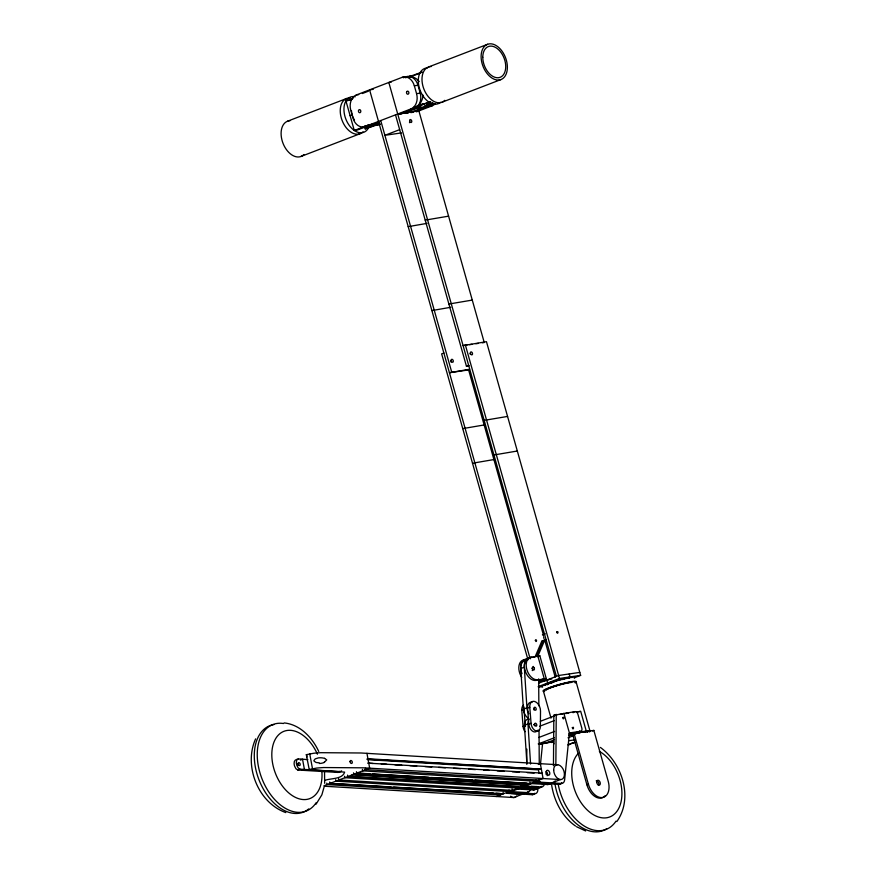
<?xml version="1.0" encoding="UTF-8"?>
<svg xmlns="http://www.w3.org/2000/svg" width="876" height="876" viewBox="0 0 876 876"><rect width="100%" height="100%" fill="white"/><g stroke="black" fill="none" stroke-linecap="round" stroke-linejoin="round"><path stroke-width="1.31" d="M526.728 763.916L526.848 749.1M553.446 765.733L553.84 715.276L575.094 711.597A3.088 1.971 69 0 1 577.908 714.258L581.806 728.055A3.088 1.971 69 0 1 580.657 731.307L578.248 732.226A3.088 1.971 69 0 0 579.485 730.913M555.855 764.803L556.249 714.345M551.289 682.864L551.913 681.955A14.421 1.588 -15.8 0 1 565.995 678.133L566.597 678.013M324.657 783.319L324.536 771.592M538.105 787.513L537.831 790.185A6.384 4.084 69 0 1 534.557 793.776L532.148 794.696L511.277 793.448A6.384 4.084 69 0 1 508.321 791.915M540.426 764.715L542.605 743.253L540.207 744.184L553.851 741.611L538.554 743.844A5.146 3.296 69 0 1 538.247 743.866M563.848 713.239L569.411 732.949L564.626 779.881A6.384 4.084 69 0 1 561.352 783.462L558.954 784.392L538.083 783.144A6.384 4.084 69 0 1 535.116 781.611M324.12 786.933L321.864 794.839L316.061 804.201M535.181 656.606L541.795 641.21L544.752 640.071L555.209 677.137M536.659 656.036L543.273 640.641M544.752 640.071L537.623 656.65L539.846 655.795L546.241 678.462L538.85 681.309M255.617 738.873C243.451 765.547 257.905 802.624 285.806 812.6M325.346 780.209C331.27 778.173 342.571 779.268 344.651 772.117L309.261 769.774L306.315 754.685L313.772 753.24A63.532 13.644 -10.5 0 1 320.912 752.692L360.967 752.988L557.683 764.726M309.064 769.522L316.521 768.088A63.532 13.644 -10.5 0 1 323.66 767.54L363.715 767.825L560.432 779.574L551.847 782.87A7.731 4.938 69 0 0 555.143 780.888M339.57 771.395L338.114 772.435L297.851 770.026L295.968 768.789L294.632 766.193A7.03 4.5 69 0 1 294.106 763.401C293.679 756.514 304.246 759.766 307.859 759.601M616.813 821.589C633.523 798.321 622.278 763.314 600.378 747.414M341.629 770.836L340.337 771.581L300.063 769.172L298.19 767.934L296.844 765.339A7.03 4.5 69 0 1 296.329 762.547L296.734 760.05L298.19 759.021M543.941 640.805L546.164 639.951M546.175 774.559L546.164 772.928M544.423 685.415A14.421 1.588 -15.8 0 1 546.734 683.948L547.161 683.762M287.569 121.206L346.71 98.462M428.463 67.014L487.593 44.282M378.509 122.257L368.829 125.98L365.193 126.516A12.363 9.406 81.7 0 1 352.984 118.096L350.761 110.212A12.363 9.406 81.7 0 1 356.291 94.98L402.128 77.351L405.763 76.825A12.363 9.406 81.7 0 1 417.972 85.235L420.195 93.119A12.363 9.406 81.7 0 1 414.666 108.35L401.35 113.475M362.346 93.524L368.402 91.192M403.343 77.756L405.763 76.825M405.435 77.734L413.921 75.632M354.287 130.48L367.438 125.421L370.417 124.994L357.266 130.042L354.287 130.48L345.943 100.915L353.116 98.167M419.265 81.578A15.45 11.76 81.7 0 0 407.154 77.384L422.287 72.029M348.922 100.488L352.502 99.108M414.917 75.106L420.885 72.807M350.115 115.698L352.174 114.909M365.193 126.516L411.019 108.887L414.666 108.35M430.423 101.912L415.498 106.938L430.631 101.594M367.69 125.75A12.363 9.406 81.7 0 0 372.136 125.498L379.396 122.706M404.657 112.993L417.972 107.868L425.243 106.806A12.363 9.406 81.7 0 0 430.083 102.01M364.504 126.429L365.204 128.892L378.344 123.834M432.394 103.05L426.415 105.35L432.974 103.532M380.129 123.855L365.204 128.892M411.939 111.931L425.243 106.806M415.246 111.449L428.55 106.324L432.186 105.799A12.363 9.406 81.7 0 0 435.219 103.707M416.483 111.832L432.186 105.799M300.895 156.497L360.014 133.754M441.767 102.317L500.908 79.574A18.867 12.067 69 0 0 500.733 49.505A18.867 12.067 69 0 0 481.11 56.699A18.867 12.067 69 0 0 500.908 79.574M399.675 129.637L384.892 135.32L401.515 132.9M408.205 226.654L427.039 223.369M425.21 220.117L448.589 216.164M431.89 310.575L450.724 307.29M448.895 304.038L472.274 300.085M443.869 353.006L441.646 353.86L527.965 659.705M574.722 677.641L580.635 675.363L486.465 341.673L463.086 345.615L466.919 345.056M469.547 369.256L449.432 372.716L469.273 369.825M395.503 114.855L466.426 366.179L468.649 365.325M462.747 428.616L484.143 424.959M484.176 420.37L507.565 416.428M472.503 463.218L493.911 459.561M493.944 454.972L517.322 451.02M521.768 677.422A11.848 7.577 69 0 1 523.859 659.902L528.348 658.796M542.408 679.458L535.794 680.433A11.848 7.577 69 0 1 524.987 670.206A11.848 7.577 69 0 1 529.4 657.767L539.846 655.795M528.578 718.451A8.618 5.508 69 0 1 523.388 709.177L520.76 668.552L524.308 667.183A10.304 6.592 69 0 1 528.097 659.551M300.326 760.127L302.538 759.284L304.421 769.435L302.209 770.278M297.851 770.026L300.063 769.172M535.794 680.433L546.241 678.462M538.718 680.882L544.259 678.747L537.864 656.091M541.072 680.455L541.28 681.21L551.792 678.966M538.532 683.225L558.636 675.495L579.803 672.407M538.182 686.642L559.479 678.451L580.635 675.363M549.394 683.565L546.734 683.948L547.369 683.685L547.642 684.671M562.272 679.557L566.301 677.98M567.867 677.75L570.057 676.907L569.225 673.951M567.188 678.385L569.433 677.52L566.115 678.079L566.794 678.451M571.481 682.426L571.513 682.415A14.421 1.588 -15.8 0 0 557.333 685.601A14.421 1.588 -15.8 0 0 546.23 689.938M338.114 772.435L340.337 771.581M367.591 763.138L542.08 773.092L540.996 773.508M323.956 785.75L369.683 768.164L366.935 753.316M523.388 709.177L526.936 707.819L524.308 667.183M525.031 731.679A6.69 4.281 69 0 1 523.071 726.39L521.8 710.37L524.012 709.516A7.731 4.938 69 0 1 524.155 707.02M537.525 730.255A6.69 4.281 69 0 1 532.477 731.132A6.69 4.281 69 0 1 528.841 724.178L527.571 708.147L529.783 707.293A7.731 4.938 69 0 1 534.875 701.523A7.731 4.938 69 0 1 540.514 711.005L540.361 726.248A6.69 4.281 69 0 1 536.035 730.945A6.69 4.281 69 0 1 531.064 723.324L529.783 707.293M526.936 764.058L524.428 725.284L527.976 723.926A7.95 5.081 69 0 1 529.246 719.119M523.071 726.39L525.293 725.547L524.012 709.516M528.841 724.178L531.064 723.324M553.818 715.9L556.227 714.98M540.306 721.32L553.731 716.163M568.009 712.626L565.6 713.557L568.623 713.119M575.094 711.597L572.685 712.517A3.088 1.971 69 0 1 573.473 712.626M539.616 726.27L554.245 720.63M538.729 737.526L554.596 731.427M538.554 743.844L554.409 737.745M547.193 742.585L554.508 739.771M569.148 734.143L571.59 733.201M568.732 735.347L574.01 733.311L593.851 730.409L608.218 781.293A15.45 9.877 69 0 1 602.458 797.521A15.45 9.877 69 0 1 588.376 784.195L574.01 733.311M568.02 737.8L573.09 735.851M584.412 731.778L586.263 731.055A17.005 1.872 -15.8 0 1 589.515 731.887M592.373 730.978L593.851 730.409M538.313 764.474L540.339 763.697L543.087 778.534L496.342 796.514M522.501 786.966A5.146 3.296 69 0 0 523.793 787.36L527.341 786.002A5.146 3.296 69 0 1 526.826 785.914M511.277 793.448L513.686 792.528A6.384 4.084 69 0 1 510.719 790.995M538.083 783.144L540.492 782.213A6.384 4.084 69 0 1 537.525 780.68M523.793 787.36L533.166 787.929L536.714 786.56A5.146 3.296 69 0 0 537.24 786.528M530.265 789.802A7.731 4.938 69 0 1 526.64 792.561L524.866 793.251A7.731 4.938 69 0 1 522.282 794.247L513.686 797.543L324.306 786.221M517.793 789.046L533.364 789.977L535.214 789.265A7.731 4.938 69 0 0 538.685 786.9M535.214 789.265L520.081 788.367L523.782 786.944L538.904 787.852L540.755 787.141A7.731 4.938 69 0 0 544.609 783.516M526.64 792.561L511.069 791.63L531.918 783.615L547.478 784.546L549.263 783.867A7.731 4.938 69 0 0 552.121 782.564M577.689 733.124L572.532 733.88L586.898 784.765L588.376 784.195M551.267 682.185L551.803 681.977L551.059 682.262L551.343 683.247M546.624 683.97L547.61 684.583M545.277 633.753L542.408 634.826L543.558 634.772M570.747 677.411L570.692 677.422A14.421 1.588 -15.8 0 1 572.017 677.575M543.547 636.677L544.007 638.648M407.154 77.384L410.132 76.946M391.243 82.114L388.824 82.475L556.424 676.349M373.242 89.33L369.595 89.867L530.177 658.851M402.128 77.351A12.363 9.406 81.7 0 1 414.337 85.771L417.972 85.235M356.291 94.98L358.722 94.63M345.943 100.915L347.925 100.63M411.019 108.887A12.363 9.406 81.7 0 0 416.56 93.655L420.195 93.119M397.715 114L418.881 110.913L483.968 341.52M399.336 114.296L401.898 113.924M405.73 113.365L408.282 112.993M410.844 112.621L413.406 112.237M372.136 125.498L379.418 124.436A12.363 9.406 81.7 0 1 374.972 124.677M469.481 344.684L472.033 344.312M475.876 343.753L478.427 343.381M482.26 342.823L484.253 342.527M466.426 366.179L468.988 365.807M529.4 657.767L534.688 656.989M523.859 659.902L526.498 659.508M540.558 680.17L547.796 679.907M541.28 681.21L547.577 680.291M554.891 681.528L547.85 683.389L552.548 682.7M549.613 682.711L547.653 683.006L546.81 680.05M538.466 687.167L542.43 686.587M553.84 715.276L556.38 714.904M559.852 714.4L562.326 714.039M576.419 711.98L580.711 711.345L586.263 731.055L569.126 733.562M580.295 711.411L579.989 711.454A17.005 1.872 -15.8 0 0 576.408 712.111M569.411 732.949L580.657 731.307M587.227 731.734L589.8 731.361M568.579 740.746L575.193 739.771M319.192 762.81L316.521 762.558A6.855 5.869 45.9 0 1 315.875 762.361L314.079 761.113A1.205 1.095 51.4 0 1 313.958 760.434L315.218 758.879L318.284 757.915A19.162 17.104 -88.6 0 1 323.824 758.178A13.589 11.946 78 0 1 324.613 758.309M367.789 759.667L538.466 769.873L539.112 773.355M368.949 763.215L373.045 763.467M381.246 763.949L386.699 764.277M394.89 764.77L401.723 765.175M409.913 765.668L416.746 766.073M424.937 766.566L431.759 766.971M438.591 767.387L445.413 767.792M453.604 768.285L460.437 768.69M468.627 769.183L475.46 769.588M483.651 770.081L489.115 770.409M497.305 770.891L504.127 771.307M512.318 771.789L519.15 772.205M527.341 772.698L534.174 773.103M365.117 769.566L539.025 780.1L538.762 778.644M561.352 783.462L536.287 781.939L533.692 782.936L549.263 783.867M357.572 773.081L369.858 773.815M372.596 773.979L428.572 777.33M431.31 777.494L472.274 779.936M475 780.1L526.881 783.21L527.155 784.666L353.74 774.285L353.477 772.84M351.856 775.019L525.261 785.389M531.36 786.243L536.714 786.56M525.184 786.21L540.755 787.141M350.028 776.585L517.968 786.637L518.242 788.093L344.826 777.713L344.564 776.267M534.557 793.776L509.295 792.32L506.711 793.317L522.282 794.247M329.464 783.286L332.19 783.451M334.928 783.615L390.904 786.955M393.642 787.119L434.605 789.572M437.332 789.736L493.319 793.087M496.046 793.251L500.141 793.492L500.415 794.948L327 784.578L326.737 783.122M284.12 722.919C300.096 724.474 312.305 737.603 318.755 751.466M307.071 755.123L306.315 754.685M324.602 758.397L326.726 759.897L324.963 761.66A14.268 11.53 45.2 0 1 324.295 761.978M585.639 830.963L576.518 826.714M575.51 826.035C562.118 816.717 554.179 801.047 551.661 785.203M414.337 85.771L416.56 93.655M576.09 681.835L590.041 731.285M465.298 344.761L559.479 678.451M468.605 369.913L543.448 635.089M544.029 679.316L544.237 680.072M543.394 691.065L551.015 718.134M380.721 120.538L451.644 371.862M553.314 741.271L554.048 743.877M535.794 779.782L536.068 781.228L362.664 770.858L362.39 769.402M529.838 782.071L530.111 783.527L356.707 773.158L356.433 771.701M520.924 785.498L521.198 786.955L347.783 776.585L347.52 775.129M512.011 788.926L512.285 790.382L338.87 780.012L338.607 778.556M509.055 790.064L509.328 791.521L335.913 781.151L335.65 779.695M503.098 792.353L503.371 793.809L329.956 783.44L329.694 781.983M365.347 768.274L365.62 769.719M309.699 753.656L312.447 768.493M527.976 723.926L530.571 764.025M538.674 678.867L538.86 705.826M539.025 729.872L539.255 763.949M516.654 796.087A7.731 4.938 69 0 1 510.62 796.164M527.954 791.619A7.731 4.938 69 0 1 524.866 793.251M550.073 783.538A7.731 4.938 69 0 1 547.478 784.546M546.197 771.449A2.573 1.643 69 0 1 547.139 775.731M541.992 786.221A7.731 4.938 69 0 1 538.904 787.852M536.659 787.995A7.731 4.938 69 0 1 533.364 789.977M307.005 756.952A3.088 2.278 -86.6 0 1 306.764 756.163M324.536 762.35A19.162 15.231 39.8 0 1 319.379 763.5M522.008 673.677A11.848 7.577 69 0 1 525.699 659.19M537.645 679.721A11.848 7.577 69 0 1 526.837 669.494A11.848 7.577 69 0 1 531.25 657.055M543.547 641.473A5.146 0.569 -15.8 0 1 541.85 641.298A5.146 0.569 -15.8 0 1 546.339 639.644M532.159 668.366A1.544 0.986 69 0 1 532.247 670.6M430.204 102.744A15.45 11.76 81.7 0 1 424.323 105.876M432.284 103.171A15.45 11.76 81.7 0 1 427.302 105.438M422.265 103.894A15.45 11.76 81.7 0 1 415.268 107.113M411.151 76.617A15.45 11.76 81.7 0 1 412.224 76.409M423.097 95.156A15.45 11.76 81.7 0 1 413.417 107.474M440.551 102.273A18.867 12.067 69 0 1 420.119 90.316A18.867 12.067 69 0 1 427.499 67.956M444.8 100.324A18.867 12.067 69 0 1 424.028 89.418A18.867 12.067 69 0 1 431.2 66.532M379.33 123.385A15.45 11.76 81.7 0 1 376.264 124.359M368.982 126.823A18.867 12.067 69 0 1 346.524 120.713A18.867 12.067 69 0 1 355.218 96.787M379.242 123.921A15.45 11.76 81.7 0 1 376.954 123.932M372.355 123.965A15.45 11.76 81.7 0 1 368.325 125.52M354.495 120.056A15.45 11.76 81.7 0 1 351.451 110.683M368.413 124.983A15.45 11.76 81.7 0 1 365.347 125.958M363.047 131.772A18.867 12.067 69 0 1 342.089 120.384A18.867 12.067 69 0 1 350.137 98.002M366.048 125.816A18.867 12.067 69 0 1 365.511 127.666M303.884 154.537A18.867 12.067 69 0 1 283.211 143.795A18.867 12.067 69 0 1 290.011 120.735M422.276 104.08A12.363 9.406 81.7 0 1 417.972 107.868M409.07 76.343A12.363 9.406 81.7 0 1 412.563 75.916M432.864 102.536A12.363 9.406 81.7 0 1 428.55 106.324M380.151 124.436A12.363 9.406 81.7 0 1 377.326 123.888M368.829 125.98A12.363 9.406 81.7 0 1 364.383 126.232M409.53 121.863A1.544 0.986 69 0 1 409.53 122.695M470.007 353.565A1.544 0.986 69 0 1 470.292 354.364M450.713 360.824A1.544 0.986 69 0 1 451.096 362.182M520.76 668.552A10.304 6.592 69 0 1 526.005 660.745M533.199 666.428A10.304 6.592 69 0 1 533.845 667.775M528.885 713.776A8.618 5.508 69 0 1 526.936 707.819M533.922 709.483A1.544 0.986 69 0 1 533.988 709.987M535.017 787.119A5.146 3.296 69 0 1 533.166 787.929M524.428 725.273A7.95 5.081 69 0 1 528.469 719.273M533.933 724.419A1.544 0.986 69 0 1 534.546 725.733A1.544 0.964 69.3 0 0 534.021 724.54M527.571 708.147A7.731 4.938 69 0 1 532.082 702.223M525.403 726.467A6.69 4.281 69 0 1 525.293 725.547M521.8 710.37A7.731 4.938 69 0 1 523.53 705.06M544.226 691.295A17.115 1.883 -15.8 0 1 559.425 684.397A17.115 1.883 -15.8 0 1 575.105 682.656M545.836 689.927A14.421 1.588 -15.8 0 1 556.994 685.415A14.421 1.588 -15.8 0 1 571.721 682.13M542.638 686.992A17.115 1.883 -15.8 0 1 558.22 680.126A17.115 1.883 -15.8 0 1 574.262 678.144M544.795 685.492A14.421 1.588 -15.8 0 1 555.789 681.145A14.421 1.588 -15.8 0 1 570.002 677.893M561.735 782.629A6.384 4.084 69 0 1 558.954 784.392M534.754 793.251A6.384 4.084 69 0 1 532.148 794.696M552.734 740.954A3.088 1.971 69 0 1 551.442 742.541M569.488 735.413A14.421 1.588 -15.8 0 1 587.446 731.887M605.064 795.791A15.45 9.877 69 0 1 586.898 784.765M596.184 780.845A2.573 1.643 69 0 1 598.418 782.356A2.573 1.643 69 0 1 598.407 785.356M606.86 828.619A46.351 29.642 69 0 1 554.869 783.166M567.911 744.885A46.351 29.642 69 0 1 573.955 742.947M616.036 821.108A46.351 29.642 69 0 1 583.854 825.805A46.351 29.642 69 0 1 558.176 784.151M569.028 744.83A46.351 29.642 69 0 1 574.82 742.235M599.359 751.422A36.058 23.061 69 0 1 620.679 803.347A36.058 23.061 69 0 1 584.117 806.687A36.058 23.061 69 0 1 578.346 753.349M297.446 763.938A1.544 0.986 69 0 1 297.971 765.142M308.757 808.887A46.351 29.642 69 0 1 259.548 781.217A46.351 29.642 69 0 1 273.947 724.594M316.192 802.657A46.351 29.642 69 0 1 262.504 780.078A46.351 29.642 69 0 1 283.517 723.521M321.853 771.307A36.058 23.061 69 0 1 290.909 794.642A36.058 23.061 69 0 1 276.159 737.833A36.058 23.061 69 0 1 317.408 754.203M544.62 691.492A17.005 1.872 -15.8 0 1 559.26 684.736A17.005 1.872 -15.8 0 1 575.269 682.842M569.225 735.49A14.421 1.588 -15.8 0 1 587.555 731.931M556.271 715.276A5.146 3.296 69 0 1 556.808 714.925M535.346 640.247C536.386 644.035 537.415 638.21 535.346 640.247M556.786 632.001C557.541 635.648 559.173 630.348 556.797 631.914M562.688 717.597C563.695 721.364 564.779 715.604 562.688 717.597M572.335 727.649C573.331 731.416 574.437 725.657 572.335 727.649M367.942 758.758L366.858 759.185L541.346 769.139L367.942 758.758M553.676 770.048A7.731 4.938 69 0 0 561.812 779.366A7.731 4.938 69 0 0 561.68 767.037A7.731 4.938 69 0 0 553.676 770.048M546.23 772.041A2.573 1.643 69 0 0 548.945 775.15A2.573 1.643 69 0 0 548.902 771.044A2.573 1.643 69 0 0 546.23 772.041M350.039 761.572A1.544 1.051 67.7 0 0 351.736 763.412A1.544 1.051 67.7 0 0 351.747 760.937A1.544 1.051 67.7 0 0 350.039 761.572M532.301 668.125A1.544 0.986 69 0 0 533.922 669.987A1.544 0.986 69 0 0 533.9 667.523A1.544 0.986 69 0 0 532.301 668.125M482.775 57.356A16.48 10.545 69 0 0 500.076 77.34A16.48 10.545 69 0 0 499.911 51.071A16.48 10.545 69 0 0 482.775 57.356M406.574 92.057A1.544 1.172 81.7 0 0 407.898 94.225A1.544 1.172 81.7 0 0 408.599 91.794A1.544 1.172 81.7 0 0 406.574 92.057M358.514 110.54A1.544 1.172 81.7 0 0 359.839 112.708A1.544 1.172 81.7 0 0 360.529 110.277A1.544 1.172 81.7 0 0 358.514 110.54M409.639 120.527A1.544 0.986 69 0 0 411.216 122.476A1.544 0.986 69 0 0 411.293 120.056A1.544 0.986 69 0 0 409.639 120.527M451.162 360.288A1.544 0.986 69 0 0 452.739 362.237A1.544 0.986 69 0 0 452.804 359.806A1.544 0.986 69 0 0 451.162 360.288M470.379 352.897A1.544 0.986 69 0 0 471.956 354.846A1.544 0.986 69 0 0 472.022 352.415A1.544 0.986 69 0 0 470.379 352.897M534.053 708.246A1.544 0.986 69 0 0 535.652 710.173A1.544 0.986 69 0 0 535.685 707.731A1.544 0.986 69 0 0 534.053 708.246M534.634 724.222A1.544 0.986 69 0 0 536.232 726.138A1.544 0.986 69 0 0 536.265 723.696A1.544 0.986 69 0 0 534.634 724.222M596.72 781.896A2.573 1.643 69 0 0 599.348 785.148A2.573 1.643 69 0 0 599.458 781.096A2.573 1.643 69 0 0 596.72 781.896M298.048 763.675A1.544 0.986 69 0 0 299.68 765.536A1.544 0.986 69 0 0 299.647 763.073A1.544 0.986 69 0 0 298.048 763.675"/></g></svg>
